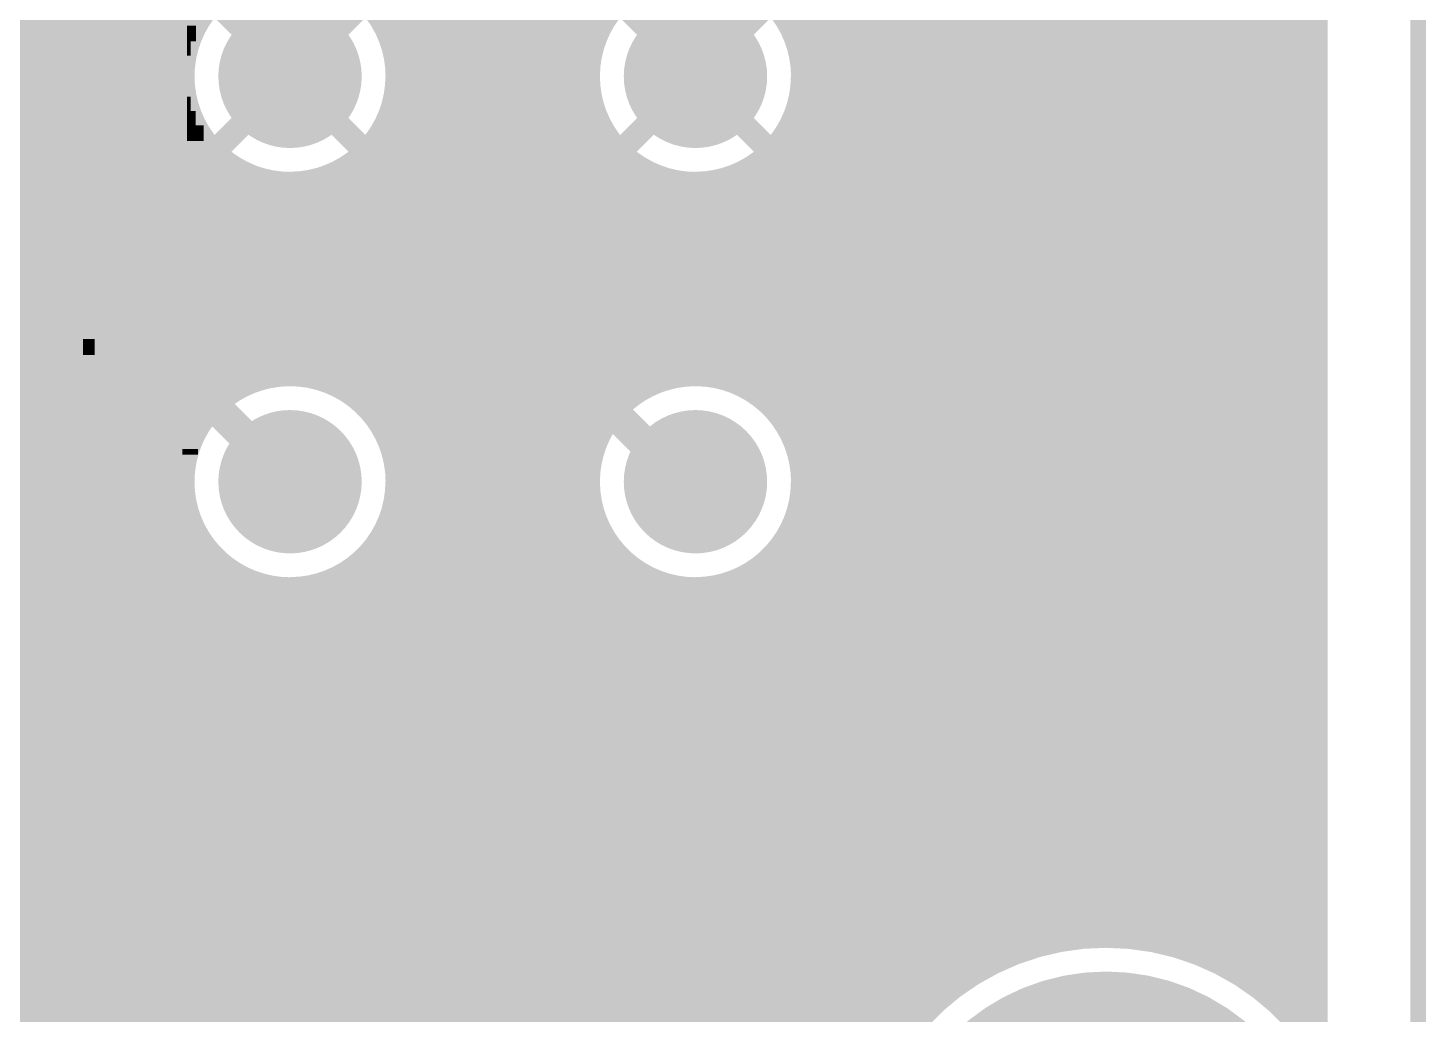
# Model space of a CAD drawing. Extents: x -5 to 100, y -56 to 115.
# Drawn here: x 77.71 to 100.13, y 2.82 to 18.63 of the extents above; entities that cross this region are included whole.
import ezdxf

# ---------------------------------------------------------------- set-up
doc = ezdxf.new("R2010")
doc.units = 0
doc.header["$MEASUREMENT"] = 0
doc.layers.get('0').update_dxf_attribs({"linetype": 'CONTINUOUS'})
for name, color, linetype in [('22-314-0_BOT', 7, 'CONTINUOUS'), ('22-314-0_DRD', 7, 'CONTINUOUS'), ('22-314-0_DRL', 2, 'CONTINUOUS'), ('22-314-0_SMB', 4, 'CONTINUOUS'), ('22-314-0_SMT', 3, 'CONTINUOUS'), ('22-314-0_SST', 5, 'CONTINUOUS'), ('22-314-0_TOP', 10, 'CONTINUOUS'), ('THRUHOLE_TAP', 12, 'CONTINUOUS')]:
    doc.layers.add(name, color=color, linetype=linetype)

# ---------------------------------------------------------------- blocks, each defined once
blk = doc.blocks.new('ROUND_3')
at = {"const_width": 1.14935}
blk.add_lwpolyline([(-0.574674, 0, 1), (0.574674, 0, 1)], format="xyb", close=True, dxfattribs=at)
blk = doc.blocks.new('ROUND_7')
at = {"const_width": 3.50012}
blk.add_lwpolyline([(-1.75006, 0, 1), (1.75006, 0, 1)], format="xyb", close=True, dxfattribs=at)
blk = doc.blocks.new('ROUND_18')
at = {"const_width": 0.65024}
blk.add_lwpolyline([(-0.32512, 0, 1), (0.32512, 0, 1)], format="xyb", close=True, dxfattribs=at)

msp = doc.modelspace()

# ---------------------------------------------------------------- linework, layer by layer
at = {"layer": '22-314-0_BOT'}
for points, const_width in [([(86.7156, 113.665), (86.7156, 13.92936)], 0.254), ([(86.9442, 113.665), (86.9442, 18.6182)], 0.254), ([(97.4598, 113.665), (97.4598, 3.1623)], 0.254), ([(97.6884, 113.665), (97.6884, 2.9718)], 0.254), ([(97.917, 113.665), (97.917, 2.74574)], 0.254), ([(98.1456, 113.665), (98.1456, 2.48158)], 0.254), ([(98.3742, 113.665), (98.3742, 2.16154)], 0.254), ([(98.425, 113.665), (98.425, 2.07772)], 0.254), ([(75.41514, 11.3538), (75.41514, 11.40714), (78.232, 14.224), (78.232, 22.86), (76.2, 24.892), (76.2, 44.958), (78.486, 47.244), (78.486, 68.58), (69.088, 77.978), (69.088, 98.298), (68.326, 99.06), (68.326, 104.52354), (66.55054, 106.299)], 0.508), ([(88.41486, 11.3538), (88.21166, 11.3538), (85.09, 14.478), (85.09, 18.288), (77.724, 25.654), (77.724, 43.942), (80.01, 46.228), (80.01, 69.596), (78.74, 70.866), (78.74, 95.758), (75.184, 99.314), (75.184, 104.66578), (73.55078, 106.299)], 0.508), ([(73.55078, 101.69906), (73.55078, 95.35922), (76.962, 91.948), (76.962, 71.374), (79.248, 69.088), (79.248, 46.736), (76.962, 44.45), (76.962, 25.146), (79.502, 22.606), (79.502, 13.7668), (81.915, 11.3538)], 0.508), ([(97.2312, 85.64626), (97.2312, 3.3274)], 0.254), ([(97.0026, 85.32368), (97.0026, 3.46964)], 0.254), ([(96.774, 85.12048), (96.774, 3.59156)], 0.254), ([(95.8596, 84.836), (95.8596, 3.91414)], 0.254), ([(96.0882, 84.8487), (96.0882, 3.85572)], 0.254), ([(96.3168, 84.89696), (96.3168, 3.7846)], 0.254), ([(96.5454, 84.98586), (96.5454, 3.6957)], 0.254), ([(95.631, 43.94454), (95.631, 3.95732)], 0.254), ([(93.345, 43.70578), (93.345, 3.64998)], 0.254), ([(93.5736, 43.41622), (93.5736, 3.74396)], 0.254), ([(95.4024, 43.53052), (95.4024, 3.9878)], 0.254), ([(93.8022, 43.24604), (93.8022, 3.8227)], 0.254), ([(94.0308, 43.1419), (94.0308, 3.88874)], 0.254), ([(94.9452, 43.18508), (94.9452, 4.00558)], 0.254), ([(95.1738, 43.31716), (95.1738, 4.00304)], 0.254), ([(94.2594, 43.08856), (94.2594, 3.937)], 0.254), ([(94.488, 43.0784), (94.488, 3.9751)], 0.254), ([(94.7166, 43.10888), (94.7166, 3.99796)], 0.254), ([(89.916, 35.04438), (89.916, 18.55724)], 0.254), ([(93.1164, 35.05708), (93.1164, 3.53568)], 0.254), ([(86.487, 34.7218), (86.487, 14.15796)], 0.254), ([(92.8878, 34.5567), (92.8878, 3.40614)], 0.254), ([(86.0298, 34.17316), (86.0298, 14.61516)], 0.254), ([(86.2584, 34.38906), (86.2584, 14.38656)], 0.254), ([(92.6592, 34.28492), (92.6592, 3.25374)], 0.254), ([(85.8012, 34.02584), (85.8012, 18.56232)], 0.254), ([(80.264, 22.03704), (80.264, 18.00352)], 0.254), ([(80.264, 22.03704), (84.328, 17.97304)], 0.254), ([(80.3148, 21.98624), (80.3148, 18.288)], 0.254), ([(90.1446, 19.7993), (90.1446, -3.175)], 0.254), ([(90.3732, 19.39544), (90.3732, -3.175)], 0.254), ([(92.4306, 19.58848), (92.4306, 3.07594)], 0.254), ([(90.6018, 19.18208), (90.6018, -3.175)], 0.254), ([(92.202, 19.29384), (92.202, 2.86766)], 0.254), ([(80.78724, 18.98142), (81.915, 17.85366)], 0.381), ([(83.04276, 18.98142), (81.915, 17.85366)], 0.381), ([(87.2871, 18.98142), (88.41486, 17.85366)], 0.381), ([(89.54262, 18.98142), (88.41486, 17.85366)], 0.381), ([(90.8304, 19.05254), (90.8304, -3.175)], 0.254), ([(91.059, 18.97888), (91.059, 0.72898)], 0.254), ([(91.2876, 18.9484), (91.2876, 1.50876)], 0.254), ([(91.5162, 18.9611), (91.5162, 1.9812)], 0.254), ([(91.7448, 19.01698), (91.7448, 2.3368)], 0.254), ([(91.9734, 19.12112), (91.9734, 2.62636)], 0.254), ([(83.5152, 18.78584), (83.5152, 18.288)], 0.254), ([(80.40624, 18.542), (80.264, 18.542)], 0.254), ([(83.75904, 18.542), (83.42376, 18.542)], 0.254), ([(83.7438, 18.55724), (83.7438, -3.175)], 0.254), ([(86.9061, 18.542), (85.80882, 18.542)], 0.254), ([(98.425, 18.542), (89.92362, 18.542)], 0.254), ([(80.32242, 18.3134), (80.264, 18.3134)], 0.254), ([(83.98764, 18.3134), (83.50758, 18.3134)], 0.254), ([(83.9724, 18.32864), (83.9724, -3.175)], 0.254), ([(86.82228, 18.3134), (85.852, 18.3134)], 0.254), ([(85.852, 18.288), (85.852, 14.79296)], 0.254), ([(98.425, 18.3134), (90.00744, 18.3134)], 0.254), ([(84.21624, 18.0848), (83.55584, 18.0848)], 0.254), ([(84.201, 18.10004), (84.201, -3.175)], 0.254), ([(86.77148, 18.0848), (85.852, 18.0848)], 0.254), ([(98.425, 18.0848), (90.0557, 18.0848)], 0.254), ([(80.78724, 16.7259), (81.915, 17.85366)], 0.381), ([(83.04276, 16.7259), (81.915, 17.85366)], 0.381), ([(84.328, 17.8562), (83.57108, 17.8562)], 0.254), ([(84.328, 17.97304), (84.328, 14.478)], 0.254), ([(86.75624, 17.8562), (85.852, 17.8562)], 0.254), ([(87.2871, 16.7259), (88.41486, 17.85366)], 0.381), ([(89.54262, 16.7259), (88.41486, 17.85366)], 0.381), ([(98.425, 17.8562), (90.07094, 17.8562)], 0.254), ([(80.264, 17.7038), (80.264, 14.08176)], 0.254), ([(84.328, 17.6276), (83.55584, 17.6276)], 0.254), ([(86.77148, 17.6276), (85.852, 17.6276)], 0.254), ([(98.425, 17.6276), (90.0557, 17.6276)], 0.254), ([(80.31988, 17.399), (80.264, 17.399)], 0.254), ([(80.3148, 17.42186), (80.3148, 14.03096)], 0.254), ([(84.328, 17.399), (83.50758, 17.399)], 0.254), ([(83.5152, 17.42186), (83.5152, 11.78814)], 0.254), ([(86.81974, 17.399), (85.852, 17.399)], 0.254), ([(98.425, 17.399), (90.00744, 17.399)], 0.254), ([(80.4037, 17.1704), (80.264, 17.1704)], 0.254), ([(84.328, 17.1704), (83.42376, 17.1704)], 0.254), ([(86.90356, 17.1704), (85.852, 17.1704)], 0.254), ([(89.916, 17.15008), (89.916, 12.05738)], 0.254), ([(98.425, 17.1704), (89.92362, 17.1704)], 0.254), ([(80.5307, 16.9418), (80.264, 16.9418)], 0.254), ([(80.5434, 16.92402), (80.5434, 13.80236)], 0.254), ([(83.2866, 16.92402), (83.2866, 12.28598)], 0.254), ([(84.328, 16.9418), (83.2993, 16.9418)], 0.254), ([(87.03056, 16.9418), (85.852, 16.9418)], 0.254), ([(86.9442, 17.08912), (86.9442, 13.70076)], 0.254), ([(98.425, 16.9418), (89.79916, 16.9418)], 0.254), ([(80.71104, 16.7132), (80.264, 16.7132)], 0.254), ([(84.328, 16.7132), (83.11642, 16.7132)], 0.254), ([(87.2109, 16.7132), (85.852, 16.7132)], 0.254), ([(87.1728, 16.75638), (87.1728, 13.47216)], 0.254), ([(98.425, 16.7132), (89.61628, 16.7132)], 0.254), ([(89.6874, 16.79194), (89.6874, 12.41552)], 0.254), ([(80.98028, 16.4846), (80.264, 16.4846)], 0.254), ([(80.772, 16.65224), (80.772, 13.57376)], 0.254), ([(81.0006, 16.4719), (81.0006, 13.34516)], 0.254), ([(82.8294, 16.4719), (82.8294, 12.7381)], 0.254), ([(84.328, 16.4846), (82.84718, 16.4846)], 0.254), ([(83.058, 16.65224), (83.058, 12.55522)], 0.254), ([(87.48014, 16.4846), (85.852, 16.4846)], 0.254), ([(87.4014, 16.54302), (87.4014, 13.24356)], 0.254), ([(98.425, 16.4846), (89.34704, 16.4846)], 0.254), ([(89.4588, 16.56588), (89.4588, 12.64158)], 0.254), ([(81.47558, 16.256), (80.264, 16.256)], 0.254), ([(81.2292, 16.3449), (81.2292, 13.11656)], 0.254), ([(81.4578, 16.26108), (81.4578, 12.94892)], 0.254), ([(84.328, 16.256), (82.35442, 16.256)], 0.254), ([(82.3722, 16.26108), (82.3722, 12.94892)], 0.254), ([(82.6008, 16.3449), (82.6008, 12.86256)], 0.254), ([(87.97544, 16.256), (85.852, 16.256)], 0.254), ([(87.63, 16.39316), (87.63, 13.01496)], 0.254), ([(87.8586, 16.29156), (87.8586, 12.9159)], 0.254), ([(88.773, 16.23568), (88.773, 12.97178)], 0.254), ([(98.425, 16.256), (88.85428, 16.256)], 0.254), ([(89.0016, 16.30426), (89.0016, 12.90574)], 0.254), ([(89.2302, 16.41094), (89.2302, 12.79652)], 0.254), ([(84.328, 16.0274), (80.264, 16.0274)], 0.254), ([(81.6864, 16.21282), (81.6864, 12.99718)], 0.254), ([(81.915, 16.19758), (81.915, 13.01242)], 0.254), ([(82.1436, 16.21282), (82.1436, 12.99718)], 0.254), ([(98.425, 16.0274), (85.852, 16.0274)], 0.254), ([(88.0872, 16.22806), (88.0872, 12.9794)], 0.254), ([(88.3158, 16.20012), (88.3158, 13.00988)], 0.254), ([(88.5444, 16.20012), (88.5444, 13.00734)], 0.254), ([(84.328, 15.7988), (80.264, 15.7988)], 0.254), ([(98.425, 15.7988), (85.852, 15.7988)], 0.254), ([(84.328, 15.5702), (80.264, 15.5702)], 0.254), ([(98.425, 15.5702), (85.852, 15.5702)], 0.254), ([(84.328, 15.3416), (80.264, 15.3416)], 0.254), ([(98.425, 15.3416), (85.852, 15.3416)], 0.254), ([(84.328, 15.113), (80.264, 15.113)], 0.254), ([(98.425, 15.113), (85.852, 15.113)], 0.254), ([(84.328, 14.8844), (80.264, 14.8844)], 0.254), ([(98.425, 14.8844), (85.852, 14.8844)], 0.254), ([(85.852, 14.79296), (87.76462, 12.88034)], 0.254), ([(84.328, 14.6558), (80.264, 14.6558)], 0.254), ([(98.425, 14.6558), (85.98916, 14.6558)], 0.254), ([(84.33054, 14.4272), (80.264, 14.4272)], 0.254), ([(98.425, 14.4272), (86.21776, 14.4272)], 0.254), ([(84.38134, 14.1986), (80.264, 14.1986)], 0.254), ([(80.264, 14.08176), (81.41208, 12.93368)], 0.254), ([(84.4296, 14.097), (84.4296, -3.175)], 0.254), ([(98.425, 14.1986), (86.44636, 14.1986)], 0.254), ([(84.52104, 13.97), (80.37576, 13.97)], 0.254), ([(84.55152, 13.93952), (86.7918, 11.6967)], 0.254), ([(84.6582, 13.83284), (84.6582, -3.175)], 0.254), ([(98.425, 13.97), (86.67496, 13.97)], 0.254), ([(78.74762, 13.66012), (76.98232, 11.89482)], 0.254), ([(78.7146, 13.62964), (78.7146, -3.175)], 0.254), ([(84.74964, 13.7414), (80.60436, 13.7414)], 0.254), ([(84.8868, 13.60424), (84.8868, -3.175)], 0.254), ([(98.425, 13.7414), (86.90356, 13.7414)], 0.254), ([(78.486, 13.40104), (78.486, -3.175)], 0.254), ([(78.78318, 13.5128), (78.59776, 13.5128)], 0.254), ([(84.97824, 13.5128), (80.83296, 13.5128)], 0.254), ([(85.1154, 13.37564), (85.1154, -3.175)], 0.254), ([(98.425, 13.5128), (87.13216, 13.5128)], 0.254), ([(78.2574, 13.17244), (78.2574, -3.175)], 0.254), ([(78.91272, 13.2842), (78.36916, 13.2842)], 0.254), ([(78.9432, 13.24864), (78.9432, -3.175)], 0.254), ([(78.96606, 13.22324), (80.33512, 11.85672)], 0.254), ([(85.20684, 13.2842), (81.06156, 13.2842)], 0.254), ([(85.344, 13.1445), (85.344, -3.175)], 0.254), ([(98.425, 13.2842), (87.36076, 13.2842)], 0.254), ([(78.0288, 12.94384), (78.0288, -3.175)], 0.254), ([(79.13624, 13.0556), (78.14056, 13.0556)], 0.254), ([(79.1718, 13.02004), (79.1718, -3.175)], 0.254), ([(85.4329, 13.0556), (81.29016, 13.0556)], 0.254), ([(85.5726, 12.9159), (85.5726, -3.175)], 0.254), ([(98.425, 13.0556), (87.58936, 13.0556)], 0.254), ([(77.8002, 12.71524), (77.8002, -3.175)], 0.254), ([(79.36484, 12.827), (77.91196, 12.827)], 0.254), ([(79.4004, 12.79144), (79.4004, -3.175)], 0.254), ([(85.6615, 12.827), (82.677, 12.827)], 0.254), ([(85.8012, 12.6873), (85.8012, -3.175)], 0.254), ([(98.425, 12.827), (89.17686, 12.827)], 0.254), ([(79.59344, 12.5984), (77.68336, 12.5984)], 0.254), ([(79.629, 12.56284), (79.629, -3.175)], 0.254), ([(85.8901, 12.5984), (83.00974, 12.5984)], 0.254), ([(86.0298, 12.4587), (86.0298, -3.175)], 0.254), ([(98.425, 12.5984), (89.5096, 12.5984)], 0.254), ([(79.82204, 12.3698), (77.45476, 12.3698)], 0.254), ([(79.8576, 12.33424), (79.8576, -3.175)], 0.254), ([(86.1187, 12.3698), (83.22564, 12.3698)], 0.254), ([(86.2584, 12.2301), (86.2584, -3.175)], 0.254), ([(98.425, 12.3698), (89.7255, 12.3698)], 0.254), ([(80.05064, 12.1412), (77.22616, 12.1412)], 0.254), ([(80.0862, 12.10564), (80.0862, -3.175)], 0.254), ([(86.3473, 12.1412), (83.37296, 12.1412)], 0.254), ([(86.487, 12.0015), (86.487, -3.175)], 0.254), ([(98.425, 12.1412), (89.87282, 12.1412)], 0.254), ([(80.27924, 11.9126), (76.99756, 11.9126)], 0.254), ([(80.3148, 11.87704), (80.3148, 11.78814)], 0.254), ([(86.5759, 11.9126), (83.47456, 11.9126)], 0.254), ([(86.7156, 11.7729), (86.7156, -3.175)], 0.254), ([(98.425, 11.9126), (89.97442, 11.9126)], 0.254), ([(80.2894, 11.684), (77.0382, 11.684)], 0.254), ([(86.78926, 11.684), (83.53806, 11.684)], 0.254), ([(98.425, 11.684), (90.03792, 11.684)], 0.254), ([(80.25892, 11.4554), (77.06868, 11.4554)], 0.254), ([(86.75878, 11.4554), (83.56854, 11.4554)], 0.254), ([(98.425, 11.4554), (90.0684, 11.4554)], 0.254), ([(80.26146, 11.2268), (77.06868, 11.2268)], 0.254), ([(86.76132, 11.2268), (83.56854, 11.2268)], 0.254), ([(98.425, 11.2268), (90.0684, 11.2268)], 0.254), ([(80.29448, 10.9982), (77.03312, 10.9982)], 0.254), ([(80.3148, 10.922), (80.3148, -3.175)], 0.254), ([(83.5152, 10.922), (83.5152, -3.175)], 0.254), ([(86.79434, 10.9982), (83.53298, 10.9982)], 0.254), ([(98.425, 10.9982), (90.03284, 10.9982)], 0.254), ([(80.36306, 10.7696), (76.96708, 10.7696)], 0.254), ([(86.86292, 10.7696), (83.46694, 10.7696)], 0.254), ([(89.916, 10.65022), (89.916, -3.175)], 0.254), ([(98.425, 10.7696), (89.9668, 10.7696)], 0.254), ([(80.46974, 10.541), (76.85786, 10.541)], 0.254), ([(80.5434, 10.42416), (80.5434, -3.175)], 0.254), ([(83.2866, 10.42416), (83.2866, -3.175)], 0.254), ([(86.9696, 10.541), (83.35772, 10.541)], 0.254), ([(86.9442, 10.58926), (86.9442, -3.175)], 0.254), ([(98.425, 10.541), (89.85758, 10.541)], 0.254), ([(80.62468, 10.3124), (76.70292, 10.3124)], 0.254), ([(87.12454, 10.3124), (83.20278, 10.3124)], 0.254), ([(87.1728, 10.25652), (87.1728, -3.175)], 0.254), ([(89.6874, 10.29208), (89.6874, -3.175)], 0.254), ([(98.425, 10.3124), (89.70264, 10.3124)], 0.254), ([(80.85074, 10.0838), (76.4794, 10.0838)], 0.254), ([(80.772, 10.15238), (80.772, -3.175)], 0.254), ([(81.0006, 9.97204), (81.0006, -3.175)], 0.254), ([(82.8294, 9.97204), (82.8294, -3.175)], 0.254), ([(87.3506, 10.0838), (82.97926, 10.0838)], 0.254), ([(83.058, 10.15238), (83.058, -3.175)], 0.254), ([(87.4014, 10.04316), (87.4014, -3.175)], 0.254), ([(89.4588, 10.06602), (89.4588, -3.175)], 0.254), ([(98.425, 10.0838), (89.47912, 10.0838)], 0.254), ([(81.20634, 9.8552), (76.12126, 9.8552)], 0.254), ([(81.2292, 9.84504), (81.2292, -3.175)], 0.254), ([(81.4578, 9.76122), (81.4578, -3.175)], 0.254), ([(82.3722, 9.76122), (82.3722, -3.175)], 0.254), ([(82.6008, 9.84504), (82.6008, -3.175)], 0.254), ([(87.7062, 9.8552), (82.62112, 9.8552)], 0.254), ([(87.63, 9.8933), (87.63, -3.175)], 0.254), ([(87.8586, 9.7917), (87.8586, -3.175)], 0.254), ([(88.773, 9.73582), (88.773, -3.175)], 0.254), ([(89.0016, 9.8044), (89.0016, -3.175)], 0.254), ([(98.425, 9.8552), (89.12098, 9.8552)], 0.254), ([(89.2302, 9.91108), (89.2302, -3.175)], 0.254), ([(98.425, 9.6266), (57.42686, 9.6266)], 0.254), ([(81.6864, 9.71296), (81.6864, -3.175)], 0.254), ([(81.915, 9.69772), (81.915, -3.175)], 0.254), ([(82.1436, 9.71296), (82.1436, -3.175)], 0.254), ([(88.0872, 9.7282), (88.0872, -3.175)], 0.254), ([(88.3158, 9.70026), (88.3158, -3.175)], 0.254), ([(88.5444, 9.70026), (88.5444, -3.175)], 0.254), ([(98.425, 9.398), (57.42686, 9.398)], 0.254), ([(98.425, 9.1694), (57.42686, 9.1694)], 0.254), ([(98.425, 8.9408), (57.3913, 8.9408)], 0.254), ([(98.425, 8.7122), (57.277, 8.7122)], 0.254), ([(98.425, 8.4836), (57.05856, 8.4836)], 0.254), ([(98.425, 8.255), (56.82996, 8.255)], 0.254), ([(98.425, 8.0264), (56.60136, 8.0264)], 0.254), ([(98.425, 7.7978), (56.37276, 7.7978)], 0.254), ([(98.425, 7.5692), (56.14416, 7.5692)], 0.254), ([(98.425, 7.3406), (55.91556, 7.3406)], 0.254), ([(98.425, 7.112), (55.68696, 7.112)], 0.254), ([(98.425, 6.8834), (55.45836, 6.8834)], 0.254), ([(98.425, 6.6548), (55.22976, 6.6548)], 0.254), ([(98.425, 6.4262), (54.94274, 6.4262)], 0.254), ([(98.425, 6.1976), (37.973, 6.1976)], 0.254), ([(98.425, 5.969), (37.973, 5.969)], 0.254), ([(98.425, 5.7404), (37.973, 5.7404)], 0.254), ([(98.425, 5.5118), (37.973, 5.5118)], 0.254), ([(98.425, 5.2832), (37.973, 5.2832)], 0.254), ([(98.425, 5.0546), (-3.81, 5.0546)], 0.254), ([(98.425, 4.826), (-3.81, 4.826)], 0.254), ([(98.425, 4.5974), (-3.81, 4.5974)], 0.254), ([(98.425, 4.3688), (-3.81, 4.3688)], 0.254), ([(98.425, 4.1402), (-3.81, 4.1402)], 0.254), ([(94.12732, 3.9116), (0.87122, 3.9116)], 0.254), ([(98.425, 3.9116), (95.86976, 3.9116)], 0.254), ([(93.41866, 3.683), (1.57988, 3.683)], 0.254), ([(98.425, 3.683), (96.57842, 3.683)], 0.254), ([(92.96908, 3.4544), (2.02946, 3.4544)], 0.254), ([(98.425, 3.4544), (97.03054, 3.4544)], 0.254), ([(92.6211, 3.2258), (2.37744, 3.2258)], 0.254), ([(98.425, 3.2258), (97.37598, 3.2258)], 0.254), ([(92.33916, 2.9972), (2.65938, 2.9972)], 0.254), ([(98.425, 2.9972), (97.65792, 2.9972)], 0.254), ([(92.10294, 2.7686), (2.8956, 2.7686)], 0.254), ([(98.425, 2.7686), (97.89668, 2.7686)], 0.254)]:
    msp.add_lwpolyline(points, dxfattribs=dict(at, const_width=const_width))
at = {"layer": '22-314-0_BOT', "const_width": 0.254}
for points in [[(81.915, 19.51228, 0.3879426), (80.264, 18.00352)], [(83.57362, 17.85366, 0.4142136), (81.915, 19.51228)], [(88.41486, 19.51228, 0.4142136), (86.75624, 17.85366)], [(90.07348, 17.85366, 0.4142136), (88.41486, 19.51228)], [(85.852, 18.288, 0.1989124), (85.62882, 18.82682)], [(81.915, 16.19758, 0.4142136), (83.57108, 17.85366)], [(86.75624, 17.85366, 0.4142136), (88.41486, 16.19504)], [(88.41486, 16.19758, 0.4142136), (90.07094, 17.85366)], [(80.264, 17.7038, 0.3879422), (81.915, 16.19504)], [(84.328, 14.478, 0.1989124), (84.55118, 13.93918)], [(84.328, 14.478, 0.1989124), (84.55118, 13.93918)], [(78.74762, 13.66012, 0.1626406), (78.96326, 13.22806)], [(78.74762, 13.66012, 0.1626406), (78.96326, 13.22806)], [(81.915, 13.01242, 0.0771992), (81.41189, 12.93428)], [(83.57362, 11.3538, 0.4142136), (81.915, 13.01242)], [(88.41486, 13.01242, 0.1010119), (87.76487, 12.87975)], [(90.07348, 11.3538, 0.4142136), (88.41486, 13.01242)], [(80.33512, 11.85672, 0.0771992), (80.25701, 11.3538)], [(86.7918, 11.6967, 0.0520985), (86.75597, 11.3538)], [(80.25638, 11.3538, 0.4142136), (81.915, 9.69518)], [(81.915, 9.69772, 0.4142136), (83.57108, 11.3538)], [(86.75624, 11.3538, 0.4142136), (88.41486, 9.69518)], [(88.41486, 9.69772, 0.4142136), (90.07094, 11.3538)], [(94.99854, 4.00812, 0.4142136), (90.99042, 0)], [(98.425, 2.07772, 0.2621978), (94.99854, 4.00719)]]:
    msp.add_lwpolyline(points, format="xyb", dxfattribs=at)
at = {"layer": '22-314-0_DRD', "const_width": 0.254}
for points in [[(99.9998, -2.99974), (99.9998, 112.99952)], [(81.28, 18.48866), (81.28, 17.21866)], [(82.55, 18.48866), (81.28, 18.48866)], [(82.55, 18.48866), (81.28, 17.21866)], [(82.55, 17.21866), (81.28, 18.48866)], [(82.55, 17.21866), (82.55, 18.48866)], [(87.77986, 18.48866), (87.77986, 17.21866)], [(89.04986, 18.48866), (87.77986, 18.48866)], [(89.04986, 18.48866), (87.77986, 17.21866)], [(89.04986, 17.21866), (87.77986, 18.48866)], [(89.04986, 17.21866), (89.04986, 18.48866)], [(81.28, 17.21866), (82.55, 17.21866)], [(87.77986, 17.21866), (89.04986, 17.21866)], [(81.28, 11.9888), (81.28, 10.7188)], [(82.55, 11.9888), (81.28, 11.9888)], [(82.55, 11.9888), (81.28, 10.7188)], [(82.55, 10.7188), (81.28, 11.9888)], [(82.55, 10.7188), (82.55, 11.9888)], [(87.77986, 11.9888), (87.77986, 10.7188)], [(89.04986, 11.9888), (87.77986, 11.9888)], [(89.04986, 11.9888), (87.77986, 10.7188)], [(89.04986, 10.7188), (87.77986, 11.9888)], [(89.04986, 10.7188), (89.04986, 11.9888)], [(81.28, 10.7188), (82.55, 10.7188)], [(87.77986, 10.7188), (89.04986, 10.7188)]]:
    msp.add_lwpolyline(points, dxfattribs=at)
at = {"layer": '22-314-0_DRL', "const_width": 0.254}
msp.add_lwpolyline([(99.9998, -2.99974), (99.9998, 112.99952)], dxfattribs=at)
at = {"layer": '22-314-0_SST'}
for points, const_width in [([(92.08516, 8.55472), (92.08516, 20.65528)], 0.1524), ([(80.16494, 16.85544), (79.71536, 17.30502), (79.71536, 20.30476), (80.16494, 20.1041)], 0.1524), ([(83.66506, 16.85544), (83.66506, 20.1041), (84.11464, 20.30476), (84.11464, 17.30502), (83.66506, 16.85544), (84.66582, 16.85544)], 0.1524), ([(72.96404, 18.10512), (73.66508, 18.10512), (73.2155, 17.65554), (73.2155, 14.6558), (78.61554, 14.6558), (78.61554, 17.30502), (77.61478, 17.30502), (77.61478, 20.30476), (72.96404, 20.30476), (72.96404, 17.65554), (73.2155, 17.65554)], 0.1524), ([(73.2155, 14.6558), (73.66508, 14.85392), (78.16596, 14.85392), (78.16596, 16.85544), (77.1652, 16.85544), (77.1652, 20.1041), (72.96404, 20.1041)], 0.1524), ([(79.16418, 14.85392), (79.16418, 16.85544), (80.16494, 16.85544), (80.16494, 20.1041), (83.66506, 20.1041)], 0.1524), ([(90.6145, 14.6558), (85.21446, 14.6558), (85.66404, 14.85392), (90.16492, 14.85392), (90.6145, 14.6558), (90.6145, 17.65554), (90.86596, 17.65554), (90.86596, 20.30476), (86.21522, 20.30476), (86.21522, 17.30502), (86.6648, 16.85544), (86.6648, 20.1041), (86.21522, 20.30476)], 0.1524), ([(79.16418, 17.85366), (79.16418, 19.95424), (78.16596, 19.95424), (78.16596, 17.85366), (79.16418, 17.85366)], 0.1524), ([(85.66404, 17.85366), (85.66404, 19.95424), (84.66582, 19.95424), (84.66582, 17.85366), (85.66404, 17.85366)], 0.1524), ([(90.16492, 14.85392), (90.16492, 18.10512), (90.86596, 18.10512)], 0.1524), ([(90.16492, 18.10512), (90.6145, 17.65554)], 0.1524), ([(84.66582, 14.85392), (84.66582, 16.85544), (85.1154, 17.30502), (85.1154, 14.6558), (84.66582, 14.85392), (79.16418, 14.85392), (78.7146, 14.6558), (85.1154, 14.6558)], 0.1524), ([(85.21446, 14.6558), (85.21446, 17.30502), (85.66404, 16.85544), (86.6648, 16.85544)], 0.1524), ([(91.01582, 16.78432), (91.65082, 16.78432), (91.7575, 16.5735), (91.7575, 16.36268), (91.65082, 16.14932), (91.01582, 16.14932), (90.91168, 16.36268), (90.91168, 16.5735), (91.33332, 17.41932)], 0.254), ([(78.61554, 17.30502), (78.16596, 16.85544)], 0.1524), ([(79.71536, 17.30502), (78.7146, 17.30502), (79.16418, 16.85544)], 0.1524), ([(78.7146, 17.30502), (78.7146, 14.6558)], 0.1524), ([(85.1154, 17.30502), (84.11464, 17.30502)], 0.1524), ([(86.21522, 17.30502), (85.21446, 17.30502)], 0.1524), ([(85.66404, 16.85544), (85.66404, 14.85392)], 0.1524), ([(78.61554, 14.6558), (78.16596, 14.85392)], 0.1524), ([(90.16492, 14.35354), (90.6145, 14.47546), (90.6145, 8.70458), (90.16492, 9.1059), (90.16492, 14.35354), (86.6648, 14.35354), (86.21522, 14.47546), (86.21522, 8.70458)], 0.1524), ([(73.2155, 8.70458), (73.2155, 14.47546), (77.61478, 14.47546), (77.1652, 14.35354), (77.1652, 9.1059)], 0.1524), ([(83.66506, 14.35354), (80.16494, 14.35354), (79.71536, 14.47546), (84.11464, 14.47546), (83.66506, 14.35354), (83.66506, 9.1059), (84.11464, 8.70458), (84.11464, 14.47546)], 0.1524), ([(79.71536, 14.47546), (79.71536, 8.70458), (80.16494, 9.1059), (80.16494, 14.35354)], 0.1524), ([(90.6145, 14.47546), (86.21522, 14.47546)], 0.1524), ([(86.6648, 14.35354), (86.6648, 9.1059)], 0.1524), ([(79.16418, 9.25576), (79.16418, 13.8557), (78.16596, 13.8557), (78.16596, 9.25576), (79.16418, 9.25576)], 0.1524), ([(85.66404, 9.25576), (85.66404, 13.8557), (84.66582, 13.8557), (84.66582, 9.25576), (85.66404, 9.25576)], 0.1524), ([(74.36358, 8.70458), (73.2155, 8.70458), (73.66508, 9.1059), (74.56424, 9.1059), (76.26604, 9.1059), (77.1652, 9.1059), (77.61478, 8.70458), (76.46416, 8.70458), (76.26604, 9.1059), (76.26604, 8.45566)], 0.1524), ([(73.84542, 5.95376), (74.56424, 5.95376), (89.26576, 5.95376), (89.26576, 7.1882), (89.26576, 9.1059), (87.56396, 9.1059), (87.56396, 8.45566), (87.56396, 8.255), (84.66582, 8.255)], 0.1524), ([(80.16494, 9.1059), (83.66506, 9.1059)], 0.1524), ([(87.36584, 8.70458), (86.21522, 8.70458), (86.6648, 9.1059), (87.56396, 9.1059), (87.36584, 8.70458), (87.36584, 8.45566)], 0.1524), ([(90.6145, 8.70458), (89.46388, 8.70458), (89.26576, 9.1059), (90.16492, 9.1059)], 0.1524), ([(79.71536, 8.70458), (84.11464, 8.70458)], 0.1524), ([(89.46388, 8.70458), (89.46388, 8.255), (89.26576, 7.1882)], 0.1524), ([(74.56424, 6.20522), (79.16418, 6.20522), (79.16418, 8.45566)], 0.1524), ([(79.16418, 8.255), (76.26604, 8.255), (76.26604, 8.45566), (76.46416, 8.45566), (87.36584, 8.45566), (87.56396, 8.45566)], 0.1524), ([(79.76362, 8.45566), (79.76362, 6.20522), (84.06384, 6.20522), (84.06384, 8.45566)], 0.1524), ([(89.26576, 6.20522), (84.66582, 6.20522), (84.66582, 8.45566)], 0.1524), ([(79.76362, 8.255), (84.06384, 8.255)], 0.1524), ([(90.2843, 8.255), (89.46388, 8.255)], 0.1524), ([(90.2843, 6.25602), (90.2843, 8.255), (91.78544, 8.255)], 0.1524), ([(91.46032, 6.37032), (91.46032, 7.64032), (91.2495, 7.4295)], 0.254), ([(74.56424, 6.7056), (79.16418, 6.7056)], 0.1524), ([(79.76362, 6.7056), (84.06384, 6.7056)], 0.1524), ([(84.66582, 6.7056), (89.26576, 6.7056)], 0.1524), ([(91.67368, 6.37032), (91.2495, 6.37032)], 0.254), ([(89.26576, 5.95376), (89.98458, 5.95376)], 0.1524)]:
    msp.add_lwpolyline(points, dxfattribs=dict(at, const_width=const_width))
at = {"layer": '22-314-0_SST', "const_width": 0.1524}
for points in [[(91.78544, 8.255, 0.4142136), (92.08516, 8.55472)], [(89.98458, 5.95376, 0.4142136), (90.28684, 6.25602)]]:
    msp.add_lwpolyline(points, format="xyb", dxfattribs=at)
at = {"layer": '22-314-0_TOP'}
for points, const_width in [([(97.4598, 113.665), (97.4598, 3.1623)], 0.254), ([(97.6884, 113.665), (97.6884, 2.9718)], 0.254), ([(97.917, 113.665), (97.917, 2.74574)], 0.254), ([(98.1456, 113.665), (98.1456, 2.48158)], 0.254), ([(98.3742, 113.665), (98.3742, 2.16154)], 0.254), ([(98.425, 113.665), (98.425, 2.07772)], 0.254), ([(97.2312, 85.64626), (97.2312, 3.3274)], 0.254), ([(97.0026, 85.32368), (97.0026, 3.46964)], 0.254), ([(96.774, 85.12048), (96.774, 3.59156)], 0.254), ([(95.8596, 84.836), (95.8596, 3.91414)], 0.254), ([(96.0882, 84.8487), (96.0882, 3.85572)], 0.254), ([(96.3168, 84.89696), (96.3168, 3.7846)], 0.254), ([(96.5454, 84.98586), (96.5454, 3.6957)], 0.254), ([(95.631, 43.94454), (95.631, 3.95732)], 0.254), ([(93.345, 43.70578), (93.345, 3.64998)], 0.254), ([(93.5736, 43.41622), (93.5736, 3.74396)], 0.254), ([(95.4024, 43.53052), (95.4024, 3.9878)], 0.254), ([(93.8022, 43.24604), (93.8022, 3.8227)], 0.254), ([(94.0308, 43.1419), (94.0308, 3.88874)], 0.254), ([(94.9452, 43.18508), (94.9452, 4.00558)], 0.254), ([(95.1738, 43.31716), (95.1738, 4.00304)], 0.254), ([(94.2594, 43.08856), (94.2594, 3.937)], 0.254), ([(94.488, 43.0784), (94.488, 3.9751)], 0.254), ([(94.7166, 43.10888), (94.7166, 3.99796)], 0.254), ([(86.7156, 37.338), (86.7156, 1.92532)], 0.254), ([(86.9442, 37.338), (86.9442, 18.6182)], 0.254), ([(89.916, 35.04438), (89.916, 18.55724)], 0.254), ([(93.1164, 35.05708), (93.1164, 3.53568)], 0.254), ([(86.487, 34.7218), (86.487, 1.92532)], 0.254), ([(92.8878, 34.5567), (92.8878, 3.40614)], 0.254), ([(86.0298, 34.17316), (86.0298, 1.92532)], 0.254), ([(86.2584, 34.38906), (86.2584, 1.92532)], 0.254), ([(92.6592, 34.28492), (92.6592, 3.25374)], 0.254), ([(85.8012, 34.02584), (85.8012, 1.92532)], 0.254), ([(84.4296, 33.82264), (84.4296, 1.92532)], 0.254), ([(84.6582, 33.86582), (84.6582, 1.92532)], 0.254), ([(84.8868, 33.83026), (84.8868, 1.92532)], 0.254), ([(85.1154, 33.83026), (85.1154, 1.92532)], 0.254), ([(85.344, 33.86074), (85.344, 1.92532)], 0.254), ([(85.5726, 33.92424), (85.5726, 1.92532)], 0.254), ([(84.201, 33.59404), (84.201, 1.92532)], 0.254), ([(83.9724, 33.36544), (83.9724, 1.92532)], 0.254), ([(83.7438, 33.13684), (83.7438, 1.92532)], 0.254), ([(83.5152, 32.90824), (83.5152, 18.288)], 0.254), ([(77.8002, 31.75), (77.8002, 1.92532)], 0.254), ([(78.0288, 31.75), (78.0288, 1.92532)], 0.254), ([(78.2574, 31.75), (78.2574, 1.92532)], 0.254), ([(78.486, 31.75), (78.486, 1.92532)], 0.254), ([(78.7146, 31.75), (78.7146, 1.92532)], 0.254), ([(78.9432, 31.75), (78.9432, 1.92532)], 0.254), ([(79.1718, 31.75), (79.1718, 1.92532)], 0.254), ([(79.4004, 31.75), (79.4004, 1.92532)], 0.254), ([(79.629, 31.75), (79.629, 1.92532)], 0.254), ([(79.8576, 31.75), (79.8576, 1.92532)], 0.254), ([(80.0862, 31.75), (80.0862, 1.92532)], 0.254), ([(80.3148, 31.75), (80.3148, 18.288)], 0.254), ([(90.1446, 19.7993), (90.1446, -3.175)], 0.254), ([(90.3732, 19.39544), (90.3732, -3.175)], 0.254), ([(92.4306, 19.58848), (92.4306, 3.07594)], 0.254), ([(90.6018, 19.18208), (90.6018, -3.175)], 0.254), ([(92.202, 19.29384), (92.202, 2.86766)], 0.254), ([(80.78724, 18.98142), (81.915, 17.85366)], 0.381), ([(83.04276, 18.98142), (81.915, 17.85366)], 0.381), ([(87.2871, 18.98142), (88.41486, 17.85366)], 0.381), ([(89.54262, 18.98142), (88.41486, 17.85366)], 0.381), ([(90.8304, 19.05254), (90.8304, -3.175)], 0.254), ([(91.059, 18.97888), (91.059, 0.72898)], 0.254), ([(91.2876, 18.9484), (91.2876, 1.50876)], 0.254), ([(91.5162, 18.9611), (91.5162, 1.9812)], 0.254), ([(91.7448, 19.01698), (91.7448, 2.3368)], 0.254), ([(91.9734, 19.12112), (91.9734, 2.62636)], 0.254), ([(80.40624, 18.542), (76.9239, 18.542)], 0.254), ([(86.9061, 18.542), (83.42376, 18.542)], 0.254), ([(98.425, 18.542), (89.92362, 18.542)], 0.254), ([(80.32242, 18.3134), (77.00772, 18.3134)], 0.254), ([(86.82228, 18.3134), (83.50758, 18.3134)], 0.254), ([(98.425, 18.3134), (90.00744, 18.3134)], 0.254), ([(80.27162, 18.0848), (77.05598, 18.0848)], 0.254), ([(86.77148, 18.0848), (83.55584, 18.0848)], 0.254), ([(98.425, 18.0848), (90.0557, 18.0848)], 0.254), ([(80.25638, 17.8562), (77.07122, 17.8562)], 0.254), ([(80.78724, 16.7259), (81.915, 17.85366)], 0.381), ([(83.04276, 16.7259), (81.915, 17.85366)], 0.381), ([(86.75624, 17.8562), (83.57108, 17.8562)], 0.254), ([(87.2871, 16.7259), (88.41486, 17.85366)], 0.381), ([(89.54262, 16.7259), (88.41486, 17.85366)], 0.381), ([(98.425, 17.8562), (90.07094, 17.8562)], 0.254), ([(80.27162, 17.6276), (77.05598, 17.6276)], 0.254), ([(86.77148, 17.6276), (83.55584, 17.6276)], 0.254), ([(98.425, 17.6276), (90.0557, 17.6276)], 0.254), ([(80.31988, 17.399), (77.00772, 17.399)], 0.254), ([(80.3148, 17.42186), (80.3148, 11.78814)], 0.254), ([(86.81974, 17.399), (83.50758, 17.399)], 0.254), ([(83.5152, 17.42186), (83.5152, 11.78814)], 0.254), ([(98.425, 17.399), (90.00744, 17.399)], 0.254), ([(80.4037, 17.1704), (76.9239, 17.1704)], 0.254), ([(86.90356, 17.1704), (83.42376, 17.1704)], 0.254), ([(89.916, 17.15008), (89.916, 12.05738)], 0.254), ([(98.425, 17.1704), (89.92362, 17.1704)], 0.254), ([(80.5307, 16.9418), (76.79944, 16.9418)], 0.254), ([(80.5434, 16.92402), (80.5434, 12.28598)], 0.254), ([(83.2866, 16.92402), (83.2866, 12.28598)], 0.254), ([(87.03056, 16.9418), (83.2993, 16.9418)], 0.254), ([(86.9442, 17.08912), (86.9442, 12.11834)], 0.254), ([(98.425, 16.9418), (89.79916, 16.9418)], 0.254), ([(80.71104, 16.7132), (76.61656, 16.7132)], 0.254), ([(87.2109, 16.7132), (83.11642, 16.7132)], 0.254), ([(87.1728, 16.75638), (87.1728, 12.45108)], 0.254), ([(98.425, 16.7132), (89.61628, 16.7132)], 0.254), ([(89.6874, 16.79194), (89.6874, 12.41552)], 0.254), ([(80.98028, 16.4846), (76.34732, 16.4846)], 0.254), ([(80.772, 16.65224), (80.772, 12.55522)], 0.254), ([(81.0006, 16.4719), (81.0006, 12.7381)], 0.254), ([(82.8294, 16.4719), (82.8294, 12.7381)], 0.254), ([(87.48014, 16.4846), (82.84718, 16.4846)], 0.254), ([(83.058, 16.65224), (83.058, 12.55522)], 0.254), ([(87.4014, 16.54302), (87.4014, 12.66698)], 0.254), ([(98.425, 16.4846), (89.34704, 16.4846)], 0.254), ([(89.4588, 16.56588), (89.4588, 12.64158)], 0.254), ([(81.47558, 16.256), (75.85456, 16.256)], 0.254), ([(81.2292, 16.3449), (81.2292, 12.86256)], 0.254), ([(81.4578, 16.26108), (81.4578, 12.94892)], 0.254), ([(87.97544, 16.256), (82.35442, 16.256)], 0.254), ([(82.3722, 16.26108), (82.3722, 12.94892)], 0.254), ([(82.6008, 16.3449), (82.6008, 12.86256)], 0.254), ([(87.63, 16.39316), (87.63, 12.8143)], 0.254), ([(87.8586, 16.29156), (87.8586, 12.9159)], 0.254), ([(88.773, 16.23568), (88.773, 12.97178)], 0.254), ([(98.425, 16.256), (88.85428, 16.256)], 0.254), ([(89.0016, 16.30426), (89.0016, 12.90574)], 0.254), ([(89.2302, 16.41094), (89.2302, 12.79652)], 0.254), ([(98.425, 16.0274), (8.89, 16.0274)], 0.254), ([(81.6864, 16.21282), (81.6864, 12.99718)], 0.254), ([(81.915, 16.19758), (81.915, 13.01242)], 0.254), ([(82.1436, 16.21282), (82.1436, 12.99718)], 0.254), ([(88.0872, 16.22806), (88.0872, 12.9794)], 0.254), ([(88.3158, 16.20012), (88.3158, 13.00988)], 0.254), ([(88.5444, 16.20012), (88.5444, 13.00734)], 0.254), ([(98.425, 15.7988), (8.89, 15.7988)], 0.254), ([(98.425, 15.5702), (8.89, 15.5702)], 0.254), ([(98.425, 15.3416), (8.89, 15.3416)], 0.254), ([(98.425, 15.113), (8.89, 15.113)], 0.254), ([(98.425, 14.8844), (8.89, 14.8844)], 0.254), ([(98.425, 14.6558), (8.89, 14.6558)], 0.254), ([(98.425, 14.4272), (8.89, 14.4272)], 0.254), ([(98.425, 14.1986), (8.89, 14.1986)], 0.254), ([(98.425, 13.97), (8.89, 13.97)], 0.254), ([(98.425, 13.7414), (8.89, 13.7414)], 0.254), ([(98.425, 13.5128), (8.89, 13.5128)], 0.254), ([(98.425, 13.2842), (8.89, 13.2842)], 0.254), ([(98.425, 13.0556), (8.89, 13.0556)], 0.254), ([(81.153, 12.827), (76.17714, 12.827)], 0.254), ([(87.65286, 12.827), (82.677, 12.827)], 0.254), ([(98.425, 12.827), (89.17686, 12.827)], 0.254), ([(80.81772, 12.5984), (76.50988, 12.5984)], 0.254), ([(87.31758, 12.5984), (83.00974, 12.5984)], 0.254), ([(98.425, 12.5984), (89.5096, 12.5984)], 0.254), ([(80.60436, 12.3698), (76.72578, 12.3698)], 0.254), ([(87.10422, 12.3698), (83.22564, 12.3698)], 0.254), ([(98.425, 12.3698), (89.7255, 12.3698)], 0.254), ([(80.4545, 12.1412), (76.8731, 12.1412)], 0.254), ([(86.95436, 12.1412), (83.37296, 12.1412)], 0.254), ([(98.425, 12.1412), (89.87282, 12.1412)], 0.254), ([(80.3529, 11.9126), (76.9747, 11.9126)], 0.254), ([(86.85276, 11.9126), (83.47456, 11.9126)], 0.254), ([(98.425, 11.9126), (89.97442, 11.9126)], 0.254), ([(80.2894, 11.684), (77.0382, 11.684)], 0.254), ([(86.78926, 11.684), (83.53806, 11.684)], 0.254), ([(98.425, 11.684), (90.03792, 11.684)], 0.254), ([(80.25892, 11.4554), (77.06868, 11.4554)], 0.254), ([(86.75878, 11.4554), (83.56854, 11.4554)], 0.254), ([(98.425, 11.4554), (90.0684, 11.4554)], 0.254), ([(80.26146, 11.2268), (77.06868, 11.2268)], 0.254), ([(86.76132, 11.2268), (83.56854, 11.2268)], 0.254), ([(98.425, 11.2268), (90.0684, 11.2268)], 0.254), ([(80.29448, 10.9982), (77.03312, 10.9982)], 0.254), ([(80.3148, 10.922), (80.3148, 1.92532)], 0.254), ([(83.5152, 10.922), (83.5152, 1.92532)], 0.254), ([(86.79434, 10.9982), (83.53298, 10.9982)], 0.254), ([(98.425, 10.9982), (90.03284, 10.9982)], 0.254), ([(80.36306, 10.7696), (76.96708, 10.7696)], 0.254), ([(86.86292, 10.7696), (83.46694, 10.7696)], 0.254), ([(89.916, 10.65022), (89.916, -3.175)], 0.254), ([(98.425, 10.7696), (89.9668, 10.7696)], 0.254), ([(80.46974, 10.541), (76.85786, 10.541)], 0.254), ([(80.5434, 10.42416), (80.5434, 1.92532)], 0.254), ([(83.2866, 10.42416), (83.2866, 1.92532)], 0.254), ([(86.9696, 10.541), (83.35772, 10.541)], 0.254), ([(86.9442, 10.58926), (86.9442, 1.92532)], 0.254), ([(98.425, 10.541), (89.85758, 10.541)], 0.254), ([(80.62468, 10.3124), (76.70292, 10.3124)], 0.254), ([(87.12454, 10.3124), (83.20278, 10.3124)], 0.254), ([(87.1728, 10.25652), (87.1728, -3.175)], 0.254), ([(89.6874, 10.29208), (89.6874, -3.175)], 0.254), ([(98.425, 10.3124), (89.70264, 10.3124)], 0.254), ([(80.85074, 10.0838), (76.4794, 10.0838)], 0.254), ([(80.772, 10.15238), (80.772, 1.92532)], 0.254), ([(81.0006, 9.97204), (81.0006, 1.92532)], 0.254), ([(82.8294, 9.97204), (82.8294, 1.92532)], 0.254), ([(87.3506, 10.0838), (82.97926, 10.0838)], 0.254), ([(83.058, 10.15238), (83.058, 1.92532)], 0.254), ([(87.4014, 10.04316), (87.4014, -3.175)], 0.254), ([(89.4588, 10.06602), (89.4588, -3.175)], 0.254), ([(98.425, 10.0838), (89.47912, 10.0838)], 0.254), ([(81.20634, 9.8552), (76.12126, 9.8552)], 0.254), ([(81.2292, 9.84504), (81.2292, 1.92532)], 0.254), ([(81.4578, 9.76122), (81.4578, 1.92532)], 0.254), ([(82.3722, 9.76122), (82.3722, 1.92532)], 0.254), ([(82.6008, 9.84504), (82.6008, 1.92532)], 0.254), ([(87.7062, 9.8552), (82.62112, 9.8552)], 0.254), ([(87.63, 9.8933), (87.63, -3.175)], 0.254), ([(87.8586, 9.7917), (87.8586, -3.175)], 0.254), ([(88.773, 9.73582), (88.773, -3.175)], 0.254), ([(89.0016, 9.8044), (89.0016, -3.175)], 0.254), ([(98.425, 9.8552), (89.12098, 9.8552)], 0.254), ([(89.2302, 9.91108), (89.2302, -3.175)], 0.254), ([(98.425, 9.6266), (-3.81, 9.6266)], 0.254), ([(81.6864, 9.71296), (81.6864, 1.92532)], 0.254), ([(81.915, 9.69772), (81.915, 1.92532)], 0.254), ([(82.1436, 9.71296), (82.1436, 1.92532)], 0.254), ([(88.0872, 9.7282), (88.0872, -3.175)], 0.254), ([(88.3158, 9.70026), (88.3158, -3.175)], 0.254), ([(88.5444, 9.70026), (88.5444, -3.175)], 0.254), ([(98.425, 9.398), (-3.81, 9.398)], 0.254), ([(98.425, 9.1694), (-3.81, 9.1694)], 0.254), ([(98.425, 8.9408), (-3.81, 8.9408)], 0.254), ([(98.425, 8.7122), (37.973, 8.7122)], 0.254), ([(98.425, 8.4836), (37.973, 8.4836)], 0.254), ([(98.425, 8.255), (37.973, 8.255)], 0.254), ([(98.425, 8.0264), (37.973, 8.0264)], 0.254), ([(98.425, 7.7978), (37.973, 7.7978)], 0.254), ([(98.425, 7.5692), (37.973, 7.5692)], 0.254), ([(98.425, 7.3406), (37.973, 7.3406)], 0.254), ([(98.425, 7.112), (37.973, 7.112)], 0.254), ([(98.425, 6.8834), (37.973, 6.8834)], 0.254), ([(98.425, 6.6548), (37.973, 6.6548)], 0.254), ([(98.425, 6.4262), (37.973, 6.4262)], 0.254), ([(98.425, 6.1976), (37.973, 6.1976)], 0.254), ([(98.425, 5.969), (37.973, 5.969)], 0.254), ([(98.425, 5.7404), (37.973, 5.7404)], 0.254), ([(98.425, 5.5118), (37.973, 5.5118)], 0.254), ([(98.425, 5.2832), (37.973, 5.2832)], 0.254), ([(98.425, 5.0546), (-3.81, 5.0546)], 0.254), ([(98.425, 4.826), (-3.81, 4.826)], 0.254), ([(98.425, 4.5974), (-3.81, 4.5974)], 0.254), ([(98.425, 4.3688), (-3.81, 4.3688)], 0.254), ([(98.425, 4.1402), (-3.81, 4.1402)], 0.254), ([(94.12732, 3.9116), (0.87122, 3.9116)], 0.254), ([(98.425, 3.9116), (95.86976, 3.9116)], 0.254), ([(93.41866, 3.683), (1.57988, 3.683)], 0.254), ([(98.425, 3.683), (96.57842, 3.683)], 0.254), ([(92.96908, 3.4544), (2.02946, 3.4544)], 0.254), ([(98.425, 3.4544), (97.03054, 3.4544)], 0.254), ([(92.6211, 3.2258), (2.37744, 3.2258)], 0.254), ([(98.425, 3.2258), (97.37598, 3.2258)], 0.254), ([(92.33916, 2.9972), (2.65938, 2.9972)], 0.254), ([(98.425, 2.9972), (97.65792, 2.9972)], 0.254), ([(92.10294, 2.7686), (2.8956, 2.7686)], 0.254), ([(98.425, 2.7686), (97.89668, 2.7686)], 0.254)]:
    msp.add_lwpolyline(points, dxfattribs=dict(at, const_width=const_width))
at = {"layer": '22-314-0_TOP', "const_width": 0.254}
for points in [[(81.915, 19.51228, 0.4142136), (80.25638, 17.85366)], [(83.57362, 17.85366, 0.4142136), (81.915, 19.51228)], [(88.41486, 19.51228, 0.4142136), (86.75624, 17.85366)], [(90.07348, 17.85366, 0.4142136), (88.41486, 19.51228)], [(80.25638, 17.85366, 0.4142136), (81.915, 16.19504)], [(81.915, 16.19758, 0.4142136), (83.57108, 17.85366)], [(86.75624, 17.85366, 0.4142136), (88.41486, 16.19504)], [(88.41486, 16.19758, 0.4142136), (90.07094, 17.85366)], [(81.915, 13.01242, 0.4142136), (80.25638, 11.3538)], [(83.57362, 11.3538, 0.4142136), (81.915, 13.01242)], [(88.41486, 13.01242, 0.4142136), (86.75624, 11.3538)], [(90.07348, 11.3538, 0.4142136), (88.41486, 13.01242)], [(80.25638, 11.3538, 0.4142136), (81.915, 9.69518)], [(81.915, 9.69772, 0.4142136), (83.57108, 11.3538)], [(86.75624, 11.3538, 0.4142136), (88.41486, 9.69518)], [(88.41486, 9.69772, 0.4142136), (90.07094, 11.3538)], [(94.99854, 4.00812, 0.4142136), (90.99042, 0)], [(98.425, 2.07772, 0.2621978), (94.99854, 4.00719)]]:
    msp.add_lwpolyline(points, format="xyb", dxfattribs=at)

# ---------------------------------------------------------------- block references
at = {"layer": '22-314-0_BOT'}
for name, p in [('ROUND_3', (81.915, 17.85366)), ('ROUND_3', (88.41486, 17.85366)), ('ROUND_3', (81.915, 11.3538)), ('ROUND_3', (88.41486, 11.3538)), ('ROUND_7', (94.99854, 0))]:
    msp.add_blockref(name, p, dxfattribs=at)
at = {"layer": '22-314-0_DRL'}
for p in [(81.915, 17.85366), (88.41486, 17.85366), (81.915, 11.3538), (88.41486, 11.3538)]:
    msp.add_blockref('ROUND_18', p, dxfattribs=at)
at = {"layer": '22-314-0_SMB'}
for name, p in [('ROUND_3', (81.915, 17.85366)), ('ROUND_3', (88.41486, 17.85366)), ('ROUND_3', (81.915, 11.3538)), ('ROUND_3', (88.41486, 11.3538)), ('ROUND_7', (94.99854, 0))]:
    msp.add_blockref(name, p, dxfattribs=at)
at = {"layer": '22-314-0_SMT'}
for name, p in [('ROUND_3', (81.915, 17.85366)), ('ROUND_3', (88.41486, 17.85366)), ('ROUND_3', (81.915, 11.3538)), ('ROUND_3', (88.41486, 11.3538)), ('ROUND_7', (94.99854, 0))]:
    msp.add_blockref(name, p, dxfattribs=at)
at = {"layer": '22-314-0_TOP'}
for name, p in [('ROUND_3', (81.915, 17.85366)), ('ROUND_3', (88.41486, 17.85366)), ('ROUND_3', (81.915, 11.3538)), ('ROUND_3', (88.41486, 11.3538)), ('ROUND_7', (94.99854, 0))]:
    msp.add_blockref(name, p, dxfattribs=at)
at = {"layer": 'THRUHOLE_TAP'}
for p in [(81.915, 17.85366), (88.41486, 17.85366), (81.915, 11.3538), (88.41486, 11.3538)]:
    msp.add_blockref('ROUND_18', p, dxfattribs=at)

doc.saveas('drawing.dxf')
